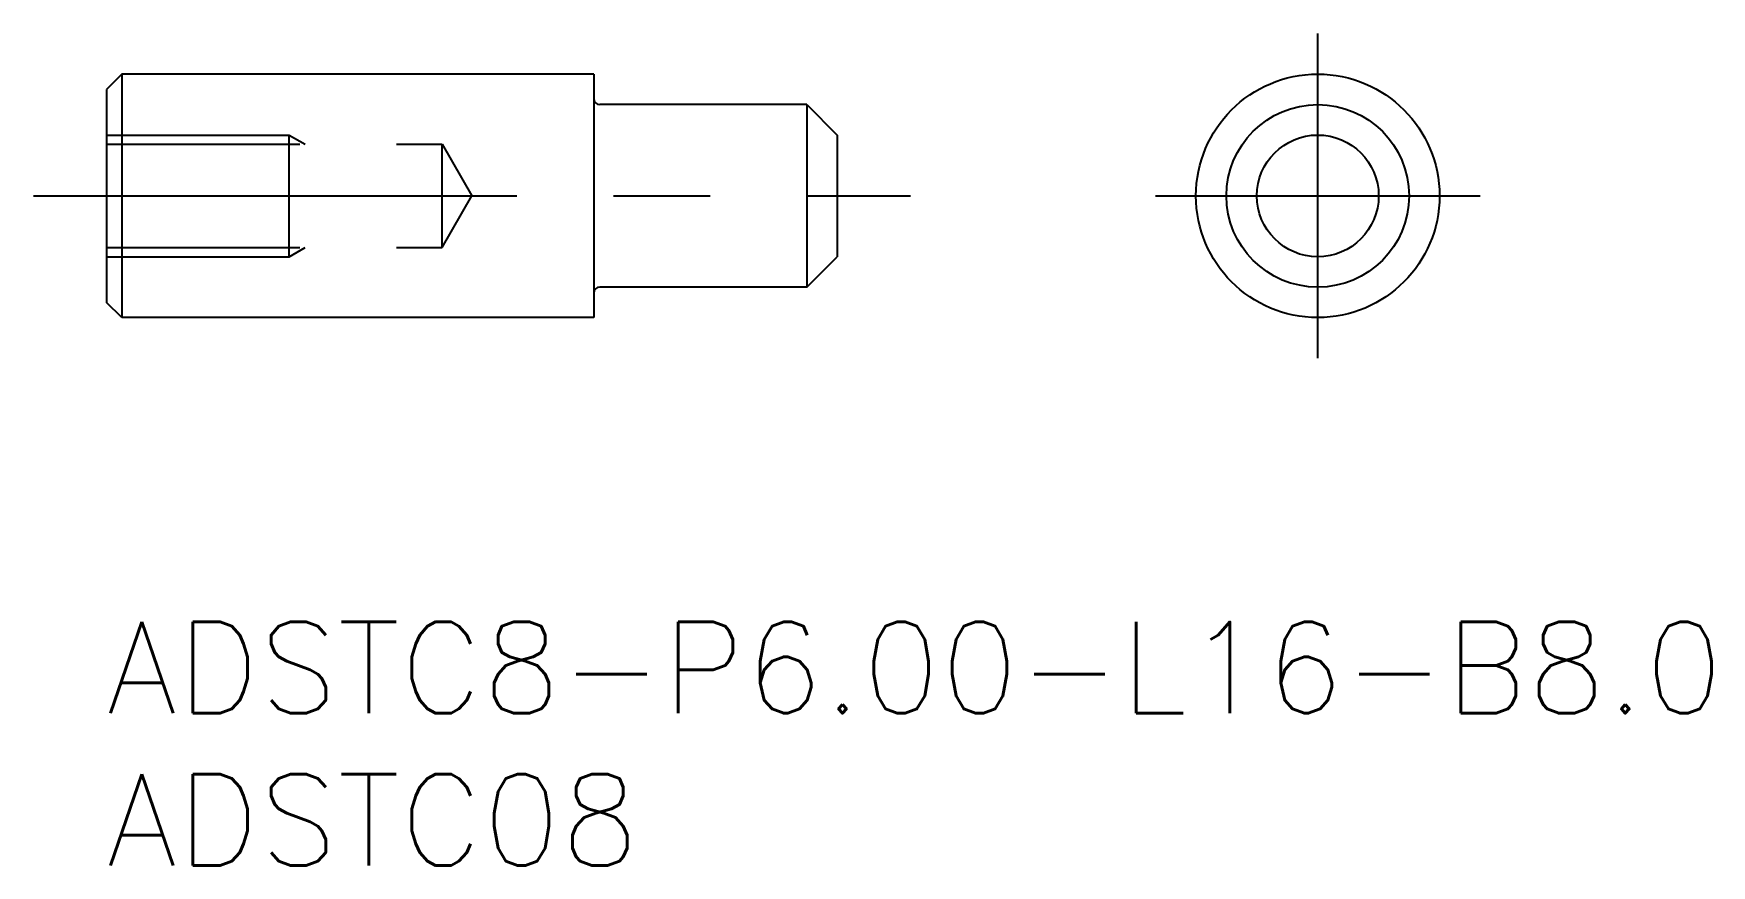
# Model space of a CAD drawing. Extents: x -2.4 to 52.7, y -8 to 19.3.
import ezdxf

# ---------------------------------------------------------------- set-up
doc = ezdxf.new("R2010")
doc.units = 0
doc.header["$LTSCALE"] = 0.5
doc.linetypes.add('CENTER', pattern=[50.8, 31.75, -6.35, 6.35, -6.35])
doc.linetypes.add('DASHED', pattern=[19.05, 12.7, -6.35])
for name, color, linetype in [('MSM_CENTER', 1, 'CENTER'), ('MSM_CONTINUOUS', 7, 'CONTINUOUS'), ('MSM_DASHED', 4, 'DASHED'), ('MSM_PART_NUMBER', 7, 'CONTINUOUS')]:
    doc.layers.add(name, color=color, linetype=linetype)
doc.styles.get("Standard").update_dxf_attribs({"font": 'txt.shx', "height": 1, "bigfont": 'bigfont.shx'})

# ---------------------------------------------------------------- blocks, each defined once
blk = doc.blocks.new('*U14')
at = {"layer": 'MSM_PART_NUMBER'}
blk.add_text('ADSTC8-P6.00-L16-B8.0', height=3, dxfattribs=at).set_placement((0, -3))
blk = doc.blocks.new('*U15')
at = {"layer": 'MSM_PART_NUMBER'}
blk.add_text('ADSTC08', height=3, dxfattribs=at).set_placement((0, -8))

msp = doc.modelspace()

# ---------------------------------------------------------------- linework, layer by layer
at = {"layer": 'MSM_CENTER'}
for p, q in [((39.783, 8.667), (39.783, 19.333)), ((-2.4, 14), (26.4, 14)), ((34.449, 14), (45.116, 14))]:
    msp.add_line(p, q, dxfattribs=at)
at = {"layer": 'MSM_CONTINUOUS'}
for p, q in [((0.5, 18), (0, 17.5)), ((16, 18), (0.5, 18)), ((0.5, 18), (0.5, 10)), ((16, 18), (16, 10)), ((0, 17.5), (0, 10.5)), ((23, 17), (16.2, 17)), ((23, 17), (23, 11)), ((23, 17), (24, 16)), ((24, 16), (24, 12)), ((23, 11), (24, 12)), ((0.5, 10), (0, 10.5)), ((23, 11), (16.2, 11)), ((16, 10), (0.5, 10))]:
    msp.add_line(p, q, dxfattribs=at)
for radius in [4, 3, 2]:
    msp.add_circle((39.783, 14), radius, dxfattribs=at)
for centre, start, end in [((16.2, 17.2), 180, 270), ((16.2, 10.8), 90, 180)]:
    msp.add_arc(centre, 0.2, start, end, dxfattribs=at)
at = {"layer": 'MSM_DASHED'}
for p, q in [((0, 16), (6, 16)), ((6, 12), (6, 16)), ((6, 16), (6.52, 15.7)), ((0, 15.7), (11.019, 15.7)), ((11.019, 12.3), (11.019, 15.7)), ((11.019, 15.7), (12, 14)), ((11.019, 12.3), (12, 14)), ((0, 12.3), (11.019, 12.3)), ((6, 12), (6.52, 12.3)), ((0, 12), (6, 12))]:
    msp.add_line(p, q, dxfattribs=at)

# ---------------------------------------------------------------- block references
at = {"layer": 'MSM_CONTINUOUS'}
for name in ['*U14', '*U15']:
    msp.add_blockref(name, (0, 0), dxfattribs=at)

doc.saveas('drawing.dxf')
